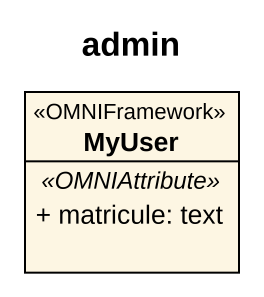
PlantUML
@startuml
title admin
hide circle
hide empty members
skinparam classAttributeIconSize 0
class MyUser <<OMNIFramework>> {
  .. <<OMNIAttribute>> ..
  + matricule: text
}
@enduml
